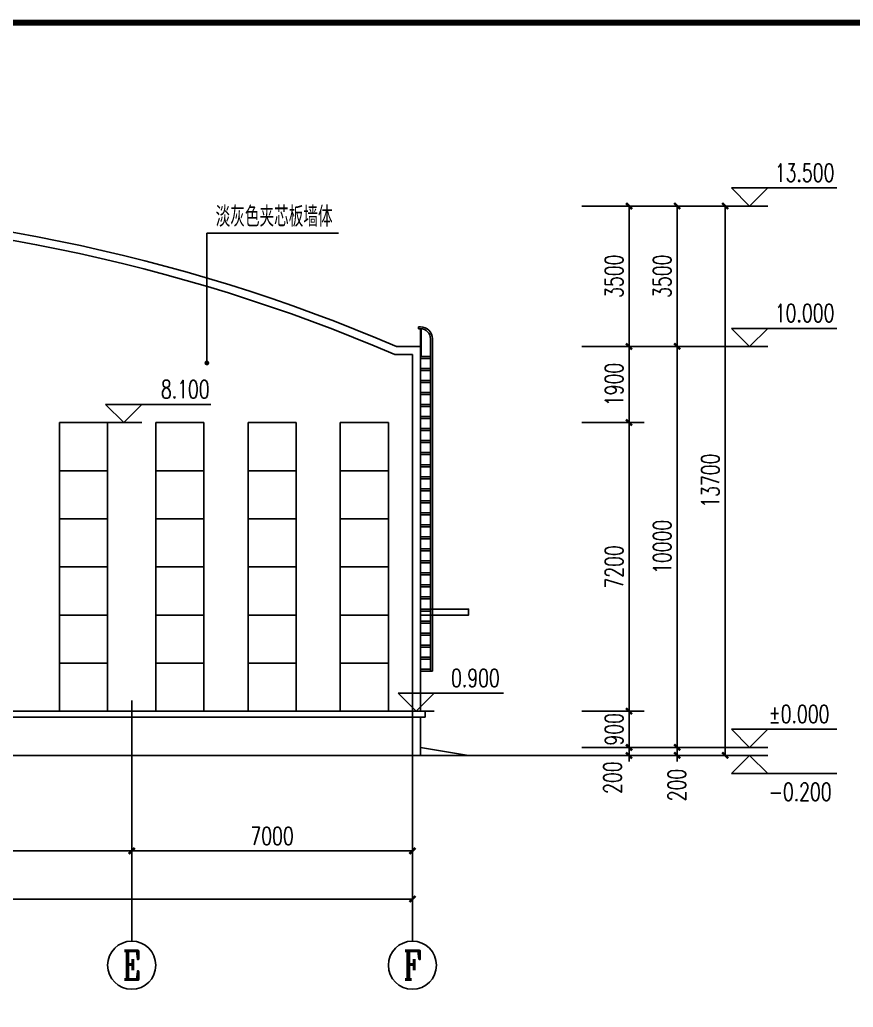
# Model space of a CAD drawing. Extents: x 962303 to 1579583, y -174742 to 224716.
# Drawn here: x 1382402 to 1403188, y -74794 to -50167 of the extents above; entities that cross this region are included whole.
import ezdxf
from ezdxf.enums import TextEntityAlignment as Align

# ---------------------------------------------------------------- set-up
doc = ezdxf.new("R2010")
doc.units = 0
doc.header["$LTSCALE"] = 1000
doc.header["$MEASUREMENT"] = 0
for name, color, linetype in [('3T_BAR', 7, 'Continuous'), ('AXIS', 3, 'Continuous'), ('AXIS_TEXT', 7, 'Continuous'), ('DIM_ELEV', 3, 'Continuous'), ('DIM_LEAD', 3, 'Continuous'), ('PUB_DIM', 3, 'Continuous'), ('PUB_TEXT', 7, 'Continuous'), ('PUB_TITLE', 4, 'Continuous')]:
    doc.layers.add(name, color=color, linetype=linetype)
doc.styles.add('_TCH_AXIS', font='COMPLEX', dxfattribs={"bigfont": 'GBCBIG'})
doc.styles.add('_TCH_DIM', font='SIMPLEX', dxfattribs={"bigfont": 'GBCBIG'})
doc.styles.add('_TCH_DIM_T3', font='SIMPLEX', dxfattribs={"width": 0.705882, "bigfont": 'GBCBIG'})
doc.styles.add('COMPLEX', font='COMPLEX')
doc.dimstyles.new('_TCH_ARCH&&150', dxfattribs={"dimtxt": 446.25, "dimasz": 150, "dimexe": 375, "dimexo": 450, "dimgap": 150, "dimtad": 1, "dimdec": 0, "dimzin": 0, "dimdsep": 46, "dimtxsty": '_TCH_DIM_T3', "dimblk": 'ARCHTICK', "dimcen": 0.09, "dimclrt": 7, "dimazin": 2, "dimtfac": 1, "dimtdec": 0, "dimtix": 1, "dimtmove": 2, "dimatfit": 3, "dimfxl": 0, "dimtolj": 1, "dimtzin": 0, "dimarcsym": 0})

# ---------------------------------------------------------------- blocks, each defined once
blk = doc.blocks.new('_ArchTick')
at = {"color": 0, "linetype": 'ByBlock', "const_width": 0.4}
blk.add_lwpolyline([(-0.5, -0.5), (0.5, 0.5)], dxfattribs=at)
blk = doc.blocks.new('*D86')
at = {"layer": 'Defpoints', "color": 0}
for p in [(1395972, -68313), (1397596, -68313), (1395972, -68513)]:
    blk.add_point(p, dxfattribs=at)
at = {"layer": 'PUB_DIM', "color": 0, "lineweight": -2}
for p, q in [((1397596, -68313), (1397596, -68163)), ((1396422, -68313), (1397971, -68313)), ((1397596, -68513), (1397596, -68313)), ((1396422, -68513), (1397971, -68513)), ((1397596, -68513), (1397596, -68663))]:
    blk.add_line(p, q, dxfattribs=at)
at = {"layer": 'PUB_DIM', "color": 0, "lineweight": -2, "xscale": 150, "yscale": 150, "zscale": 150}
for p, rotation in [((1397596, -68313), 270), ((1397596, -68513), 90)]:
    blk.add_blockref('_ArchTick', p, dxfattribs=dict(at, rotation=rotation))
at = {"layer": 'PUB_DIM', "color": 7, "insert": (1397184, -69068), "char_height": 446.2, "attachment_point": 5, "rotation": 90, "style": '_TCH_DIM_T3'}
blk.add_mtext('\\A1;200', dxfattribs=at)
blk = doc.blocks.new('*D87')
at = {"layer": 'Defpoints', "color": 0}
for p in [(1395972, -67413), (1397596, -67413), (1395972, -68313)]:
    blk.add_point(p, dxfattribs=at)
at = {"layer": 'PUB_DIM', "color": 0, "lineweight": -2}
for p, q in [((1396422, -67413), (1397971, -67413)), ((1397596, -67413), (1397596, -67263)), ((1397596, -68313), (1397596, -67413)), ((1396422, -68313), (1397971, -68313)), ((1397596, -68313), (1397596, -68463))]:
    blk.add_line(p, q, dxfattribs=at)
at = {"layer": 'PUB_DIM', "color": 0, "lineweight": -2, "xscale": 150, "yscale": 150, "zscale": 150}
for p, rotation in [((1397596, -67413), 270), ((1397596, -68313), 90)]:
    blk.add_blockref('_ArchTick', p, dxfattribs=dict(at, rotation=rotation))
at = {"layer": 'PUB_DIM', "color": 7, "insert": (1397223, -67863), "char_height": 446.2, "attachment_point": 5, "rotation": 90, "style": '_TCH_DIM_T3'}
blk.add_mtext('\\A1;900', dxfattribs=at)
blk = doc.blocks.new('*D88')
at = {"layer": 'Defpoints', "color": 0}
for p in [(1395972, -60213), (1397596, -60213), (1395972, -67413)]:
    blk.add_point(p, dxfattribs=at)
at = {"layer": 'PUB_DIM', "color": 0, "lineweight": -2}
for p, q in [((1396422, -60213), (1397971, -60213)), ((1397596, -67413), (1397596, -60213)), ((1396422, -67413), (1397971, -67413))]:
    blk.add_line(p, q, dxfattribs=at)
at = {"layer": 'PUB_DIM', "color": 0, "lineweight": -2, "xscale": 150, "yscale": 150, "zscale": 150}
for p, rotation in [((1397596, -60213), 90), ((1397596, -67413), 270)]:
    blk.add_blockref('_ArchTick', p, dxfattribs=dict(at, rotation=rotation))
at = {"layer": 'PUB_DIM', "color": 7, "insert": (1397223, -63813), "char_height": 446.2, "attachment_point": 5, "rotation": 90, "style": '_TCH_DIM_T3'}
blk.add_mtext('\\A1;7200', dxfattribs=at)
blk = doc.blocks.new('*D89')
at = {"layer": 'Defpoints', "color": 0}
for p in [(1395972, -58313), (1397596, -58313), (1395972, -60213)]:
    blk.add_point(p, dxfattribs=at)
at = {"layer": 'PUB_DIM', "color": 0, "lineweight": -2}
for p, q in [((1396422, -58313), (1397971, -58313)), ((1397596, -60213), (1397596, -58313)), ((1396422, -60213), (1397971, -60213))]:
    blk.add_line(p, q, dxfattribs=at)
at = {"layer": 'PUB_DIM', "color": 0, "lineweight": -2, "xscale": 150, "yscale": 150, "zscale": 150}
for p, rotation in [((1397596, -58313), 90), ((1397596, -60213), 270)]:
    blk.add_blockref('_ArchTick', p, dxfattribs=dict(at, rotation=rotation))
at = {"layer": 'PUB_DIM', "color": 7, "insert": (1397223, -59263), "char_height": 446.2, "attachment_point": 5, "rotation": 90, "style": '_TCH_DIM_T3'}
blk.add_mtext('\\A1;1900', dxfattribs=at)
blk = doc.blocks.new('*D90')
at = {"layer": 'Defpoints', "color": 0}
for p in [(1395972, -54813), (1397596, -54813), (1395972, -58313)]:
    blk.add_point(p, dxfattribs=at)
at = {"layer": 'PUB_DIM', "color": 0, "lineweight": -2}
for p, q in [((1396422, -54813), (1397971, -54813)), ((1397596, -58313), (1397596, -54813)), ((1396422, -58313), (1397971, -58313))]:
    blk.add_line(p, q, dxfattribs=at)
at = {"layer": 'PUB_DIM', "color": 0, "lineweight": -2, "xscale": 150, "yscale": 150, "zscale": 150}
for p, rotation in [((1397596, -54813), 90), ((1397596, -58313), 270)]:
    blk.add_blockref('_ArchTick', p, dxfattribs=dict(at, rotation=rotation))
at = {"layer": 'PUB_DIM', "color": 7, "insert": (1397223, -56563), "char_height": 446.2, "attachment_point": 5, "rotation": 90, "style": '_TCH_DIM_T3'}
blk.add_mtext('\\A1;3500', dxfattribs=at)
blk = doc.blocks.new('*D91')
at = {"layer": 'Defpoints', "color": 0}
for p in [(1397916, -54813), (1399996, -54813), (1397916, -68513)]:
    blk.add_point(p, dxfattribs=at)
at = {"layer": 'PUB_DIM', "color": 0, "lineweight": -2}
for p, q in [((1398366, -54813), (1400371, -54813)), ((1399996, -68513), (1399996, -54813)), ((1398366, -68513), (1400371, -68513))]:
    blk.add_line(p, q, dxfattribs=at)
at = {"layer": 'PUB_DIM', "color": 0, "lineweight": -2, "xscale": 150, "yscale": 150, "zscale": 150}
for p, rotation in [((1399996, -54813), 90), ((1399996, -68513), 270)]:
    blk.add_blockref('_ArchTick', p, dxfattribs=dict(at, rotation=rotation))
at = {"layer": 'PUB_DIM', "color": 7, "insert": (1399623, -61663), "char_height": 446.2, "attachment_point": 5, "rotation": 90, "style": '_TCH_DIM_T3'}
blk.add_mtext('\\A1;13700', dxfattribs=at)
blk = doc.blocks.new('*D92')
at = {"layer": 'Defpoints', "color": 0}
for p in [(1397172, -68313), (1398796, -68313), (1397172, -68513)]:
    blk.add_point(p, dxfattribs=at)
at = {"layer": 'PUB_DIM', "color": 0, "lineweight": -2}
for p, q in [((1398796, -68313), (1398796, -68163)), ((1397622, -68313), (1399171, -68313)), ((1398796, -68513), (1398796, -68313)), ((1397622, -68513), (1399171, -68513)), ((1398796, -68513), (1398796, -68663))]:
    blk.add_line(p, q, dxfattribs=at)
at = {"layer": 'PUB_DIM', "color": 0, "lineweight": -2, "xscale": 150, "yscale": 150, "zscale": 150}
for p, rotation in [((1398796, -68313), 270), ((1398796, -68513), 90)]:
    blk.add_blockref('_ArchTick', p, dxfattribs=dict(at, rotation=rotation))
at = {"layer": 'PUB_DIM', "color": 7, "insert": (1398787, -69253), "char_height": 446.2, "attachment_point": 5, "rotation": 90, "style": '_TCH_DIM_T3'}
blk.add_mtext('\\A1;200', dxfattribs=at)
blk = doc.blocks.new('*D93')
at = {"layer": 'Defpoints', "color": 0}
for p in [(1397172, -58313), (1398796, -58313), (1397172, -68313)]:
    blk.add_point(p, dxfattribs=at)
at = {"layer": 'PUB_DIM', "color": 0, "lineweight": -2}
for p, q in [((1397622, -58313), (1399171, -58313)), ((1398796, -68313), (1398796, -58313)), ((1397622, -68313), (1399171, -68313))]:
    blk.add_line(p, q, dxfattribs=at)
at = {"layer": 'PUB_DIM', "color": 0, "lineweight": -2, "xscale": 150, "yscale": 150, "zscale": 150}
for p, rotation in [((1398796, -58313), 90), ((1398796, -68313), 270)]:
    blk.add_blockref('_ArchTick', p, dxfattribs=dict(at, rotation=rotation))
at = {"layer": 'PUB_DIM', "color": 7, "insert": (1398423, -63313), "char_height": 446.2, "attachment_point": 5, "rotation": 90, "style": '_TCH_DIM_T3'}
blk.add_mtext('\\A1;10000', dxfattribs=at)
blk = doc.blocks.new('*D94')
at = {"layer": 'Defpoints', "color": 0}
for p in [(1397172, -54813), (1398796, -54813), (1397172, -58313)]:
    blk.add_point(p, dxfattribs=at)
at = {"layer": 'PUB_DIM', "color": 0, "lineweight": -2}
for p, q in [((1397622, -54813), (1399171, -54813)), ((1398796, -58313), (1398796, -54813)), ((1397622, -58313), (1399171, -58313))]:
    blk.add_line(p, q, dxfattribs=at)
at = {"layer": 'PUB_DIM', "color": 0, "lineweight": -2, "xscale": 150, "yscale": 150, "zscale": 150}
for p, rotation in [((1398796, -54813), 90), ((1398796, -58313), 270)]:
    blk.add_blockref('_ArchTick', p, dxfattribs=dict(at, rotation=rotation))
at = {"layer": 'PUB_DIM', "color": 7, "insert": (1398423, -56563), "char_height": 446.2, "attachment_point": 5, "rotation": 90, "style": '_TCH_DIM_T3'}
blk.add_mtext('\\A1;3500', dxfattribs=at)
blk = doc.blocks.new('*D765')
at = {"layer": 'AXIS', "color": 0, "lineweight": -2}
for p, q in [((1378194, -67596), (1378194, -71271)), ((1385194, -67596), (1385194, -71271)), ((1378194, -70896), (1385194, -70896))]:
    blk.add_line(p, q, dxfattribs=at)
at = {"layer": 'Defpoints', "color": 0}
for p in [(1378194, -67146), (1385194, -67146), (1385194, -70896)]:
    blk.add_point(p, dxfattribs=at)
at = {"layer": 'AXIS', "color": 0, "lineweight": -2, "xscale": 150, "yscale": 150, "zscale": 150, "rotation": 180}
blk.add_blockref('_ArchTick', (1378194, -70896), dxfattribs=at)
at = {"layer": 'AXIS', "color": 0, "lineweight": -2, "xscale": 150, "yscale": 150, "zscale": 150}
blk.add_blockref('_ArchTick', (1385194, -70896), dxfattribs=at)
at = {"layer": 'AXIS', "color": 7, "insert": (1381694, -70523), "char_height": 446.2, "attachment_point": 5, "style": '_TCH_DIM_T3'}
blk.add_mtext('\\A1;7000', dxfattribs=at)
blk = doc.blocks.new('*D766')
at = {"layer": 'AXIS', "color": 0, "lineweight": -2}
for p, q in [((1385194, -67596), (1385194, -71271)), ((1392194, -67596), (1392194, -71271)), ((1385194, -70896), (1392194, -70896))]:
    blk.add_line(p, q, dxfattribs=at)
at = {"layer": 'Defpoints', "color": 0}
for p in [(1385194, -67146), (1392194, -67146), (1392194, -70896)]:
    blk.add_point(p, dxfattribs=at)
at = {"layer": 'AXIS', "color": 0, "lineweight": -2, "xscale": 150, "yscale": 150, "zscale": 150, "rotation": 180}
blk.add_blockref('_ArchTick', (1385194, -70896), dxfattribs=at)
at = {"layer": 'AXIS', "color": 0, "lineweight": -2, "xscale": 150, "yscale": 150, "zscale": 150}
blk.add_blockref('_ArchTick', (1392194, -70896), dxfattribs=at)
at = {"layer": 'AXIS', "color": 7, "insert": (1388694, -70523), "char_height": 446.2, "attachment_point": 5, "style": '_TCH_DIM_T3'}
blk.add_mtext('\\A1;7000', dxfattribs=at)
blk = doc.blocks.new('*D767')
at = {"layer": 'AXIS', "color": 0, "lineweight": -2}
for p, q in [((1357194, -67596), (1357194, -72471)), ((1392194, -67596), (1392194, -72471)), ((1357194, -72096), (1392194, -72096))]:
    blk.add_line(p, q, dxfattribs=at)
at = {"layer": 'Defpoints', "color": 0}
for p in [(1357194, -67146), (1392194, -67146), (1392194, -72096)]:
    blk.add_point(p, dxfattribs=at)
at = {"layer": 'AXIS', "color": 0, "lineweight": -2, "xscale": 150, "yscale": 150, "zscale": 150, "rotation": 180}
blk.add_blockref('_ArchTick', (1357194, -72096), dxfattribs=at)
at = {"layer": 'AXIS', "color": 0, "lineweight": -2, "xscale": 150, "yscale": 150, "zscale": 150}
blk.add_blockref('_ArchTick', (1392194, -72096), dxfattribs=at)
at = {"layer": 'AXIS', "color": 7, "insert": (1374694, -71723), "char_height": 446.2, "attachment_point": 5, "style": '_TCH_DIM_T3'}
blk.add_mtext('\\A1;35000', dxfattribs=at)
blk = doc.blocks.new('_AXISO')
blk.add_circle((0, 0), 0.5)
at = {"layer": 'AXIS_TEXT', "style": 'COMPLEX', "width": 1.041667}
blk.add_attdef('A', text='', height=0.56, dxfattribs=at).set_placement((-0.25, -0.28), (0.25, -0.28), align=Align.FIT)

msp = doc.modelspace()

# ---------------------------------------------------------------- linework, layer by layer
for p, q in [((1391794.2, -58312.8), (1392394.2, -58312.8)), ((1392394.2, -67412.8), (1392394.2, -58312.8)), ((1391753.1, -58512.8), (1392194.2, -58512.8)), ((1392194.2, -67412.8), (1392194.2, -58512.8)), ((1359394.2, -67412.8), (1392394.2, -67412.8)), ((1392514.2, -67562.8), (1392514.2, -67412.8)), ((1359394.2, -67562.8), (1392514.2, -67562.8)), ((1392394.2, -68512.8), (1392394.2, -67562.8)), ((1393594.2, -68512.8), (1392394.2, -68312.8)), ((1352199.7, -68512.8), (1398296.7, -68512.8))]:
    msp.add_line(p, q)
at = {"color": 4}
for p, q in [((1384594.2, -60212.8), (1383394.2, -60212.8)), ((1383394.2, -60212.8), (1383394.2, -67412.8)), ((1384594.2, -67412.8), (1384594.2, -60212.8)), ((1386994.2, -60212.8), (1385794.2, -60212.8)), ((1385794.2, -60212.8), (1385794.2, -67412.8)), ((1386994.2, -67412.8), (1386994.2, -60212.8)), ((1389294.2, -60212.8), (1388094.2, -60212.8)), ((1388094.2, -60212.8), (1388094.2, -67412.8)), ((1389294.2, -67412.8), (1389294.2, -60212.8)), ((1391594.2, -60212.8), (1390394.2, -60212.8)), ((1390394.2, -60212.8), (1390394.2, -67412.8)), ((1391594.2, -67412.8), (1391594.2, -60212.8)), ((1383394.2, -61412.8), (1384594.2, -61412.8)), ((1385794.2, -61412.8), (1386994.2, -61412.8)), ((1388094.2, -61412.8), (1389294.2, -61412.8)), ((1390394.2, -61412.8), (1391594.2, -61412.8)), ((1383394.2, -62612.8), (1384594.2, -62612.8)), ((1385794.2, -62612.8), (1386994.2, -62612.8)), ((1388094.2, -62612.8), (1389294.2, -62612.8)), ((1390394.2, -62612.8), (1391594.2, -62612.8)), ((1383394.2, -63812.8), (1384594.2, -63812.8)), ((1385794.2, -63812.8), (1386994.2, -63812.8)), ((1388094.2, -63812.8), (1389294.2, -63812.8)), ((1390394.2, -63812.8), (1391594.2, -63812.8)), ((1383394.2, -65012.8), (1384594.2, -65012.8)), ((1385794.2, -65012.8), (1386994.2, -65012.8)), ((1388094.2, -65012.8), (1389294.2, -65012.8)), ((1390394.2, -65012.8), (1391594.2, -65012.8)), ((1383394.2, -66212.8), (1384594.2, -66212.8)), ((1385794.2, -66212.8), (1386994.2, -66212.8)), ((1388094.2, -66212.8), (1389294.2, -66212.8)), ((1390394.2, -66212.8), (1391594.2, -66212.8)), ((1383394.2, -67412.8), (1384594.2, -67412.8)), ((1385794.2, -67412.8), (1386994.2, -67412.8)), ((1388094.2, -67412.8), (1389294.2, -67412.8)), ((1390394.2, -67412.8), (1391594.2, -67412.8))]:
    msp.add_line(p, q, dxfattribs=at)
msp.add_lwpolyline([(1392394.2, -64862.8), (1393594.2, -64862.8), (1393594.2, -65012.8), (1392394.2, -65012.8)])
for radius, start, end in [(43496.7, 66.85039, 113.14961), (43296.7, 66.79624, 113.20376)]:
    msp.add_arc((1374694.2, -98307.2), radius, start, end)
at = {"layer": '3T_BAR', "color": 6}
for p, q in [((1392344.2, -57823.6), (1392394.2, -57823.6)), ((1392344.2, -57873.6), (1392344.2, -57823.6)), ((1392344.2, -57873.6), (1392344.2, -57873.6)), ((1392344.2, -57873.6), (1392394.2, -57873.6)), ((1392394.2, -58312.8), (1392394.2, -57873.6)), ((1392412.2, -57874.3), (1392412.2, -58562.8)), ((1392644.2, -62112.8), (1392644.2, -58123.6)), ((1392694.2, -62112.8), (1392694.2, -58123.6)), ((1392394.2, -58562.8), (1392644.2, -58562.8)), ((1392394.2, -58612.8), (1392644.2, -58612.8)), ((1392394.2, -58862.8), (1392644.2, -58862.8)), ((1392394.2, -58912.8), (1392644.2, -58912.8)), ((1392394.2, -59162.8), (1392644.2, -59162.8)), ((1392394.2, -59212.8), (1392644.2, -59212.8)), ((1392394.2, -59462.8), (1392644.2, -59462.8)), ((1392394.2, -59512.8), (1392644.2, -59512.8)), ((1392394.2, -59762.8), (1392644.2, -59762.8)), ((1392394.2, -59812.8), (1392644.2, -59812.8)), ((1392394.2, -60062.8), (1392644.2, -60062.8)), ((1392394.2, -60112.8), (1392644.2, -60112.8)), ((1392394.2, -60362.8), (1392644.2, -60362.8)), ((1392394.2, -60412.8), (1392644.2, -60412.8)), ((1392394.2, -60662.8), (1392644.2, -60662.8)), ((1392394.2, -60712.8), (1392644.2, -60712.8)), ((1392394.2, -60962.8), (1392644.2, -60962.8)), ((1392394.2, -61012.8), (1392644.2, -61012.8)), ((1392394.2, -61262.8), (1392644.2, -61262.8)), ((1392394.2, -61312.8), (1392644.2, -61312.8)), ((1392394.2, -61562.8), (1392644.2, -61562.8)), ((1392394.2, -61612.8), (1392644.2, -61612.8)), ((1392394.2, -61862.8), (1392644.2, -61862.8)), ((1392394.2, -61912.8), (1392644.2, -61912.8)), ((1392394.2, -62162.8), (1392644.2, -62162.8)), ((1392394.2, -62212.8), (1392644.2, -62212.8)), ((1392644.2, -66412.8), (1392644.2, -62112.8)), ((1392694.2, -66412.8), (1392694.2, -62112.8)), ((1392394.2, -62462.8), (1392644.2, -62462.8)), ((1392394.2, -62512.8), (1392644.2, -62512.8)), ((1392394.2, -62762.8), (1392644.2, -62762.8)), ((1392394.2, -62812.8), (1392644.2, -62812.8)), ((1392394.2, -63062.8), (1392644.2, -63062.8)), ((1392394.2, -63112.8), (1392644.2, -63112.8)), ((1392394.2, -63362.8), (1392644.2, -63362.8)), ((1392394.2, -63412.8), (1392644.2, -63412.8)), ((1392394.2, -63662.8), (1392644.2, -63662.8)), ((1392394.2, -63712.8), (1392644.2, -63712.8)), ((1392394.2, -63962.8), (1392644.2, -63962.8)), ((1392394.2, -64012.8), (1392644.2, -64012.8)), ((1392394.2, -64262.8), (1392644.2, -64262.8)), ((1392394.2, -64312.8), (1392644.2, -64312.8)), ((1392394.2, -64562.8), (1392644.2, -64562.8)), ((1392394.2, -64612.8), (1392644.2, -64612.8)), ((1392394.2, -64862.8), (1392644.2, -64862.8)), ((1392394.2, -64912.8), (1392644.2, -64912.8)), ((1392394.2, -65162.8), (1392644.2, -65162.8)), ((1392394.2, -65212.8), (1392644.2, -65212.8)), ((1392394.2, -65462.8), (1392644.2, -65462.8)), ((1392394.2, -65512.8), (1392644.2, -65512.8)), ((1392394.2, -65762.8), (1392644.2, -65762.8)), ((1392394.2, -65812.8), (1392644.2, -65812.8)), ((1392394.2, -66062.8), (1392644.2, -66062.8)), ((1392394.2, -66112.8), (1392644.2, -66112.8)), ((1392394.2, -66362.8), (1392644.2, -66362.8)), ((1392394.2, -66412.8), (1392694.2, -66412.8))]:
    msp.add_line(p, q, dxfattribs=at)
for radius in [300, 250]:
    msp.add_arc((1392394.2, -58123.6), radius, 0, 90, dxfattribs=at)
at = {"layer": 'AXIS'}
for p, q in [((1385194.2, -67146.4), (1385194.2, -73146.4)), ((1392194.2, -67146.4), (1392194.2, -73146.4))]:
    msp.add_line(p, q, dxfattribs=at)
at = {"layer": 'DIM_ELEV'}
for p, q in [((1400604.2, -54812.8), (1400154.2, -54362.8)), ((1400154.2, -54362.8), (1402777.7, -54362.8)), ((1400604.2, -54812.8), (1401054.2, -54362.8)), ((1399276.7, -54812.8), (1401054.2, -54812.8)), ((1400604.2, -58312.8), (1400154.2, -57862.8)), ((1400154.2, -57862.8), (1402777.7, -57862.8)), ((1400604.2, -58312.8), (1401054.2, -57862.8)), ((1398923.1, -58312.8), (1401054.2, -58312.8)), ((1384993.3, -60212.8), (1384543.3, -59762.8)), ((1384543.3, -59762.8), (1387166.8, -59762.8)), ((1384993.3, -60212.8), (1385443.3, -59762.8)), ((1383987.4, -60212.8), (1385443.3, -60212.8)), ((1392289.5, -67412.8), (1391839.5, -66962.8)), ((1391839.5, -66962.8), (1394463, -66962.8)), ((1392289.5, -67412.8), (1392739.5, -66962.8)), ((1391283.6, -67412.8), (1392739.5, -67412.8)), ((1400604.2, -68312.8), (1400154.2, -67862.8)), ((1400154.2, -67862.8), (1402777.7, -67862.8)), ((1400604.2, -68312.8), (1401054.2, -67862.8)), ((1398923.1, -68312.8), (1401054.2, -68312.8)), ((1399276.7, -68512.8), (1401054.2, -68512.8)), ((1400604.2, -68512.8), (1400154.2, -68962.8)), ((1400604.2, -68512.8), (1401054.2, -68962.8)), ((1400154.2, -68962.8), (1402777.7, -68962.8))]:
    msp.add_line(p, q, dxfattribs=at)
at = {"layer": 'DIM_LEAD'}
for p, q in [((1387068.8, -58726.3), (1387068.8, -55486.7)), ((1387068.8, -55486.7), (1390354.5, -55486.7))]:
    msp.add_line(p, q, dxfattribs=at)
at = {"layer": 'DIM_LEAD', "const_width": 60}
msp.add_lwpolyline([(1387068.8, -58756.3, 1), (1387068.8, -58696.3, 1)], format="xyb", close=True, dxfattribs=at)
at = {"layer": 'PUB_TITLE', "const_width": 150}
msp.add_lwpolyline([(1338083.3, -110241.9), (1421933.3, -110241.9), (1421933.3, -50241.9), (1338083.3, -50241.9)], close=True, dxfattribs=at)

# ---------------------------------------------------------------- block references
at = {"layer": 'AXIS'}
ref = msp.add_blockref('_AXISO', (1385194.2, -73746.4), dxfattribs=dict(at, xscale=1200, yscale=1200, zscale=1200))
ref.add_attrib('A', 'E', dxfattribs={"layer": 'AXIS_TEXT', "height": 714.2, "style": '_TCH_AXIS', "width": 0.8125}).set_placement((1384973.1, -74103.5), (1385415.2, -74103.5), align=Align.FIT)
ref = msp.add_blockref('_AXISO', (1392194.2, -73746.4), dxfattribs=dict(at, xscale=1200, yscale=1200, zscale=1200))
ref.add_attrib('A', 'F', dxfattribs={"layer": 'AXIS_TEXT', "height": 714.2, "style": '_TCH_AXIS', "width": 0.8125}).set_placement((1391973.1, -74103.5), (1392415.2, -74103.5), align=Align.FIT)

# ---------------------------------------------------------------- texts
at = {"layer": 'PUB_TEXT', "style": '_TCH_DIM', "width": 0.705882}
for s, p in [('13.500', (1401232.7, -54205.3)), ('10.000', (1401232.7, -57705.3)), ('8.100', (1385921.8, -59605.3)), ('0.900', (1393158, -66805.3)), ('%%P0.000', (1401082.7, -67705.3)), ('-0.200', (1401082.7, -69645.3))]:
    msp.add_text(s, height=446.25, dxfattribs=at).set_placement(p)
at = {"layer": 'PUB_TEXT', "style": '_TCH_DIM'}
msp.add_text('淡灰色夹芯板墙体', height=506.38, dxfattribs=at).set_placement((1387287.2, -55329.2))

# ---------------------------------------------------------------- dimensions: what is measured, and where the dimension line sits
at = {"layer": 'AXIS'}
for p1, p2, distance, picture, middle in [((1357194.2, -67146.4), (1392194.2, -67146.4), -4950, '*D767', (1374694.2, -71723.2)), ((1378194.2, -67146.4), (1385194.2, -67146.4), -3750, '*D765', (1381694.2, -70523.2)), ((1385194.2, -67146.4), (1392194.2, -67146.4), -3750, '*D766', (1388694.2, -70523.2))]:
    dim = msp.add_aligned_dim(p1=p1, p2=p2, distance=distance, dimstyle='_TCH_ARCH&&150', dxfattribs=at)
    dim.commit()
    dim.dimension.update_dxf_attribs({"geometry": picture, "text_midpoint": middle})
at = {"layer": 'PUB_DIM'}
for p1, p2, distance, picture, middle in [((1395972.3, -58312.8), (1395972.3, -54812.8), -1623.8, '*D90', (1397223, -56562.8)), ((1397172.3, -58312.8), (1397172.3, -54812.8), -1623.8, '*D94', (1398423, -56562.8)), ((1397916.2, -68512.8), (1397916.2, -54812.8), -2079.7, '*D91', (1399622.8, -61662.8)), ((1395972.3, -60212.8), (1395972.3, -58312.8), -1623.8, '*D89', (1397223, -59262.8)), ((1397172.3, -68312.8), (1397172.3, -58312.8), -1623.8, '*D93', (1398423, -63312.8)), ((1395972.3, -67412.8), (1395972.3, -60212.8), -1623.8, '*D88', (1397223, -63812.8)), ((1395972.3, -68312.8), (1395972.3, -67412.8), -1623.8, '*D87', (1397223, -67862.8))]:
    dim = msp.add_aligned_dim(p1=p1, p2=p2, distance=distance, dimstyle='_TCH_ARCH&&150', dxfattribs=at)
    dim.commit()
    dim.dimension.update_dxf_attribs({"geometry": picture, "text_midpoint": middle})
for base, p1, p2, picture, middle in [((1397596.1, -68312.8), (1395972.3, -68512.8), (1395972.3, -68312.8), '*D86', (1397183.6, -69067.8)), ((1398796.1, -68312.8), (1397172.3, -68512.8), (1397172.3, -68312.8), '*D92', (1398787.3, -69252.8))]:
    dim = msp.add_linear_dim(base=base, p1=p1, p2=p2, angle=90, dimstyle='_TCH_ARCH&&150', dxfattribs=at)
    dim.commit()
    dim.dimension.update_dxf_attribs({"geometry": picture, "text_midpoint": middle, "dimtype": 129})

doc.saveas('drawing.dxf')
